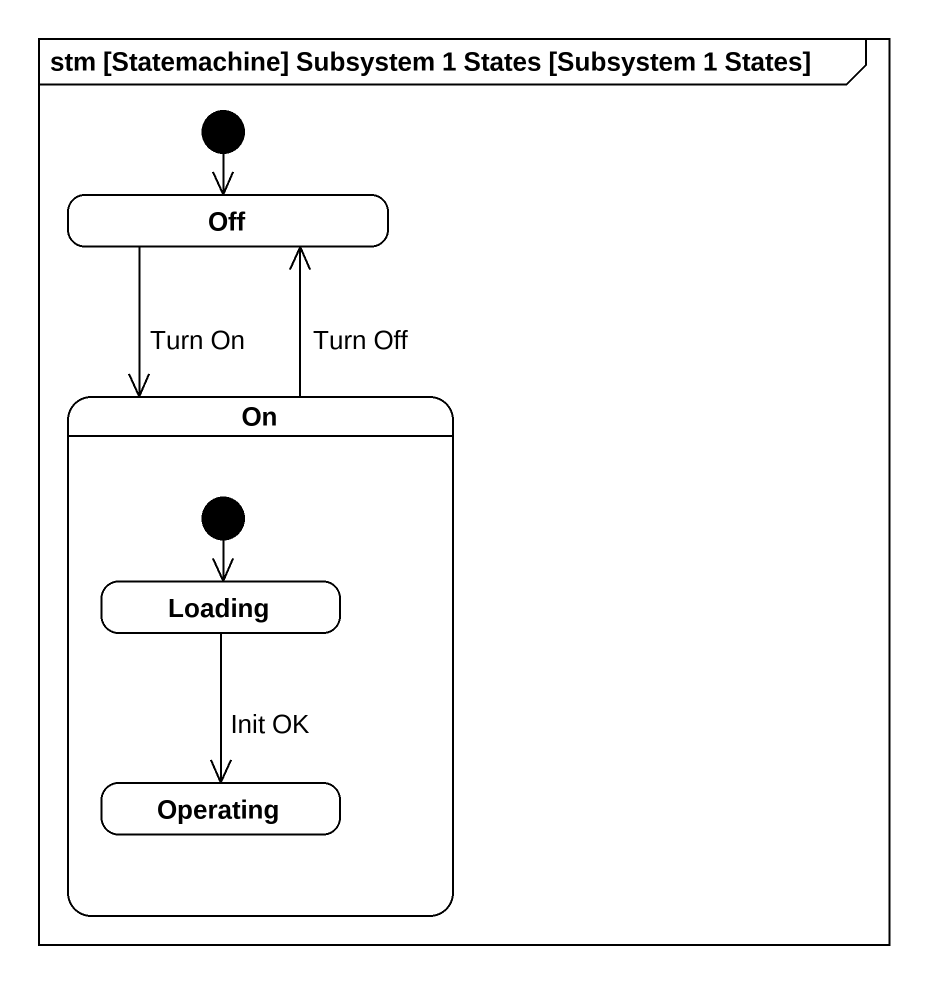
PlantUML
@startuml
mainframe stm [Statemachine] Subsystem 1 States [Subsystem 1 States]
hide empty description
state Off
state "On" as On_ {
  state Loading
  state Operating
  [*] --> Loading
}
[*] --> Off
Off --> On_ : Turn On
On_ -up-> Off : Turn Off
Loading --> Operating : Init OK
@enduml
